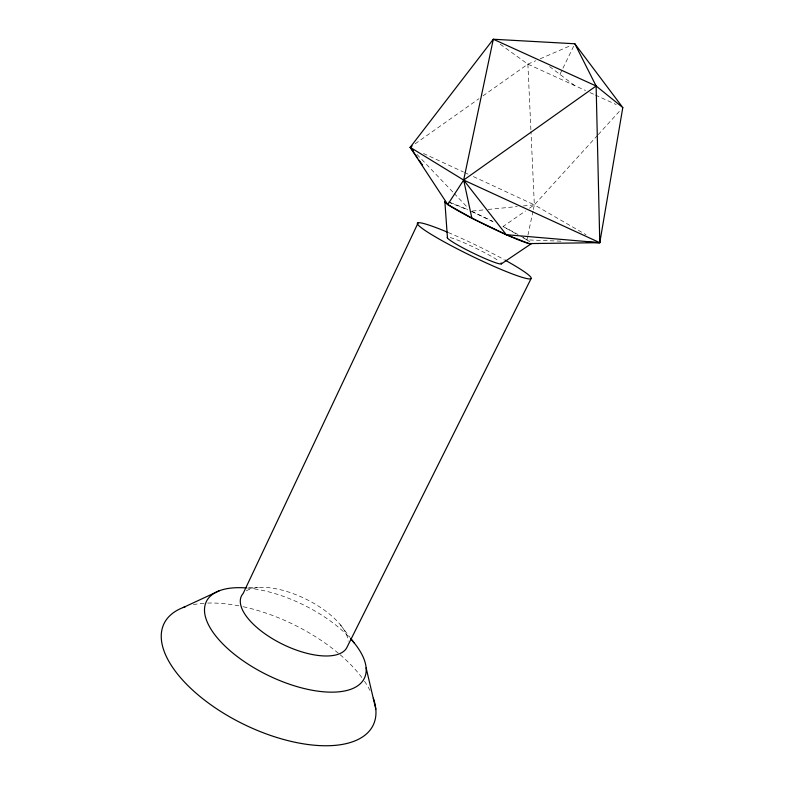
<?xml version="1.0" encoding="UTF-8"?>
<svg xmlns="http://www.w3.org/2000/svg" width="785" height="785" viewBox="0 0 785 785"><rect width="100%" height="100%" fill="white"/><g stroke="black" fill="none" stroke-linecap="round" stroke-linejoin="round"><path stroke-width="0.59" stroke-dasharray="3.92 2.94" d="M527.687 236.363L526.951 239.867L527.971 241.721M527.932 235.196L533.103 210.684M533.358 209.517L534.34 204.846L530.974 131.438M559.94 74.408L574.296 44.863M529.443 208.241L534.34 204.846L597.405 135.491M598.229 134.598L621.161 109.37M415.177 143.792L479.007 98.684M483.001 95.868L527.883 64.144L535.704 60.749M515.51 233.488L503.038 226.531L525.538 210.949M540.178 58.806L571.47 45.226M472.276 211.037L483.236 209.938M488.103 209.458L517.305 206.543M523.389 205.945L534.34 204.846L586.061 234.754M248.796 587.622L258.363 587.455M560.941 241.181L526.951 239.867L522.79 237.551M448.137 201.961L467.791 209.84M500.222 44.225L527.883 64.144L585.581 90.54M589.957 92.551L594.333 94.553M595.432 95.054L616.235 104.572M423.488 153.477L463.395 171.974M464.504 172.484L468.939 174.545M473.375 176.596L534.34 204.846M471.059 211.155L493.117 221.762M549.549 66.539L574.63 85.536M416.953 154.41L453.308 192.531M454.152 193.424L467.683 207.603M340.445 624.889L349.884 637.273M527.883 64.144L530.915 130.212M246.313 590.86A58.669 25.395 25.9 0 1 306.209 599.24A58.669 25.395 25.9 0 1 348.128 641.227M448.304 232.537A63.242 5.858 25.9 0 1 504.088 259.59M450.188 237.58A30.115 2.787 25.9 0 1 474.935 247.775A30.115 2.787 25.9 0 1 499.064 261.17M450.099 202.589A48.17 3.218 25.9 0 1 467.772 209.693M472.07 211.607A48.17 3.218 25.9 0 1 492.43 221.213M503.038 226.531A48.17 3.218 25.9 0 1 518.041 234.558M520.877 236.167A48.17 3.218 25.9 0 1 530.513 242.457M247.55 588.063A87.822 39.436 25.9 0 1 349.708 637.793M193.365 604.646A116.239 55.755 25.9 0 1 206.553 603.115M207.701 603.076A116.239 55.755 25.9 0 1 242.055 606.481M243.252 606.736A116.239 55.755 25.9 0 1 339.355 654.072M340.239 654.818A116.239 55.755 25.9 0 1 363.769 680.183M364.485 681.213A116.239 55.755 25.9 0 1 370 690.496"/><path stroke-width="1.18" d="M622.799 107.574L599.789 242.683L528.992 243.585L506.266 234.686L471.863 218.151L447.744 204.522L410.182 147.315L493.304 39.25L574.826 43.764L622.799 107.574L596.129 85.987L493.304 39.25L463.66 180.069L447.744 204.522M418.17 222.754L243.173 593.44A58.669 25.395 25.9 0 0 279.293 642.562A58.669 25.395 25.9 0 0 346.705 647.841L531.111 278.547M471.863 218.151L463.66 180.069L596.129 85.987L574.826 43.764M412.184 145.912L410.182 147.315L417.777 158.246M501.389 263.868L531.239 243.743A48.17 3.218 25.9 0 1 483.403 223.96A48.17 3.218 25.9 0 1 445.085 201.382M183.337 607.472L219.417 590.712M586.434 242.173L599.789 242.683L596.129 85.987M463.66 180.069L599.789 242.683L506.266 234.686L463.66 180.069L410.182 147.315L413.567 150.867M350.61 638.225L354.241 642.984M419.151 160.238L422.605 165.203M366.134 667.898L375.829 709.218M444.918 202.245L447.46 238.032M505.098 260.149A63.242 5.858 25.9 0 1 516.373 275.417A63.242 5.858 25.9 0 1 429.444 233.282A63.242 5.858 25.9 0 1 447.146 232.056M501.124 262.926A30.115 2.787 25.9 0 1 474.729 253.859A30.115 2.787 25.9 0 1 447.548 237.266M351.297 639.53A87.822 39.436 25.9 0 1 329.631 692.135A87.822 39.436 25.9 0 1 216.071 636.36A87.822 39.436 25.9 0 1 246.294 587.955M373.326 698.208A116.239 55.755 25.9 0 1 244.037 724.437A116.239 55.755 25.9 0 1 185.417 606.726"/></g></svg>
